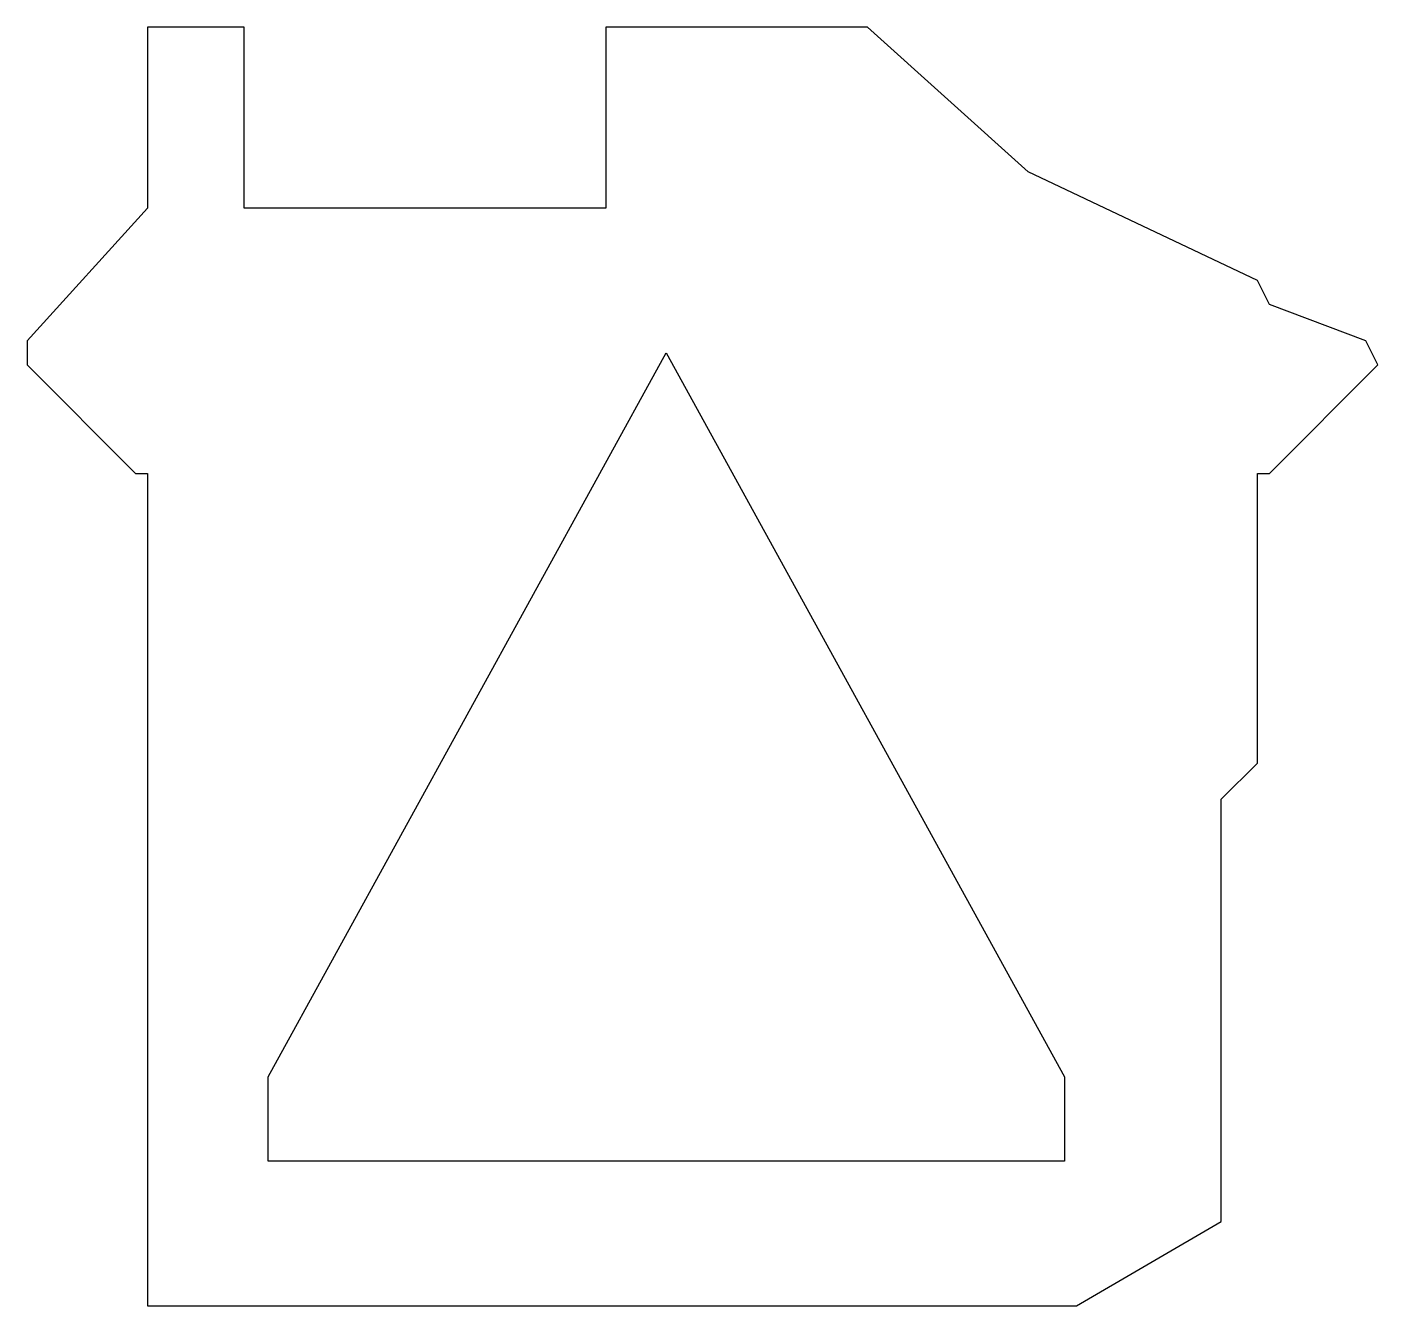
# Model space of a CAD drawing. Extents: x -0.83 to 1.98, y -2.9 to -0.25.
import ezdxf

# ---------------------------------------------------------------- set-up
doc = ezdxf.new("R2010")
doc.units = 0
doc.layers.add('Layer_1', color=7, linetype='CONTINUOUS')

msp = doc.modelspace()

# ---------------------------------------------------------------- linework, layer by layer
at = {"layer": 'Layer_1', "color": 1}
for points in [[(-0.574973, -0.250018), (-0.574973, -0.62501), (-0.825004, -0.900011), (-0.825004, -0.950006), (-0.599998, -1.175012), (-0.574973, -1.175012), (-0.574973, -2.899986), (1.349981, -2.899986), (1.650008, -2.724974), (1.650008, -1.849976), (1.725028, -1.77501), (1.725028, -1.175012), (1.749998, -1.175012), (1.975004, -0.950006), (1.949979, -0.900011), (1.749998, -0.824991), (1.725028, -0.774995), (1.249991, -0.549989), (0.916671, -0.250018), (0.374992, -0.250018), (0.374992, -0.62501), (-0.374992, -0.62501), (-0.374992, -0.250018), (-0.574973, -0.250018)], [(0.500001, -0.925001), (1.325011, -2.425003), (1.325011, -2.600014), (-0.324997, -2.600014), (-0.324997, -2.425003), (0.500001, -0.925001)]]:
    msp.add_lwpolyline(points, close=True, dxfattribs=at)

doc.saveas('drawing.dxf')
